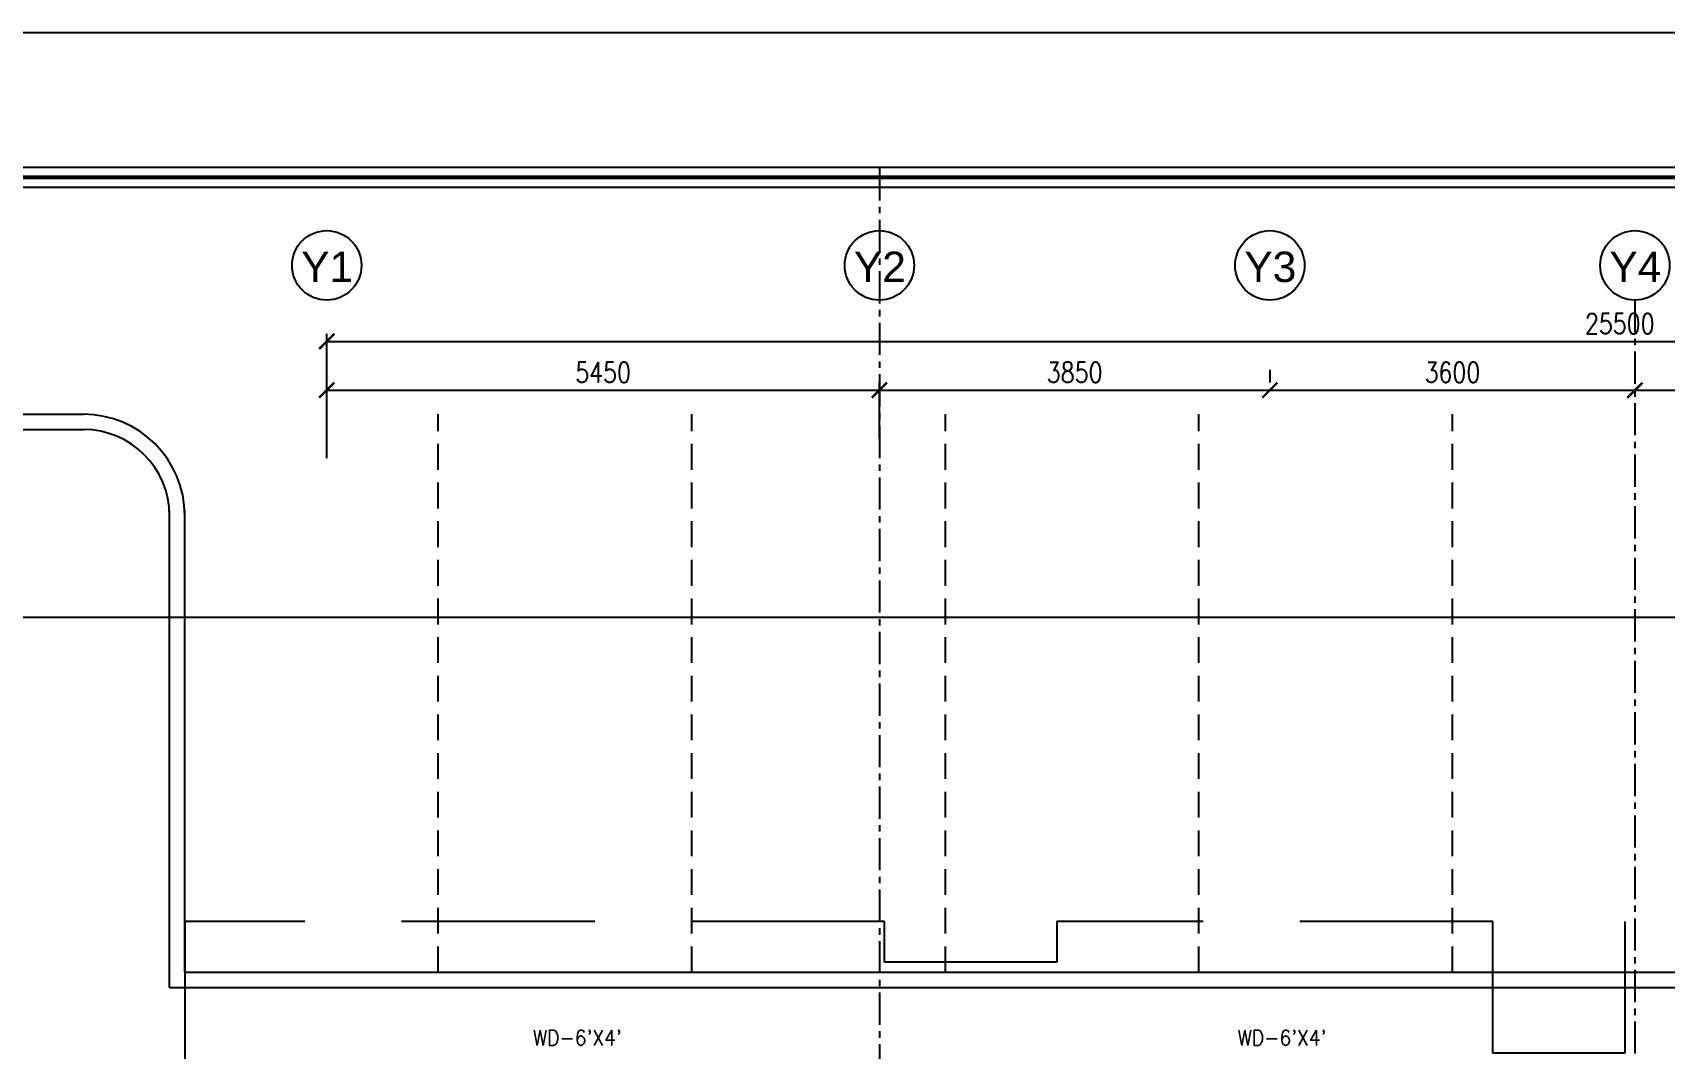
# Model space of a CAD drawing. Header units: millimetres. Extents: x -1288794 to 2153086, y -2701644 to -1428868.
# Drawn here: x 965109 to 981209, y -1473830 to -1463806 of the extents above; entities that cross this region are included whole.
import ezdxf
from ezdxf.enums import TextEntityAlignment as Align

# ---------------------------------------------------------------- set-up
doc = ezdxf.new("R2010")
doc.units = ezdxf.units.MM
doc.header["$LTSCALE"] = 100
doc.header["$PDMODE"] = 34
for name, pattern in [('CENTER', [50.8, 31.75, -6.35, 6.35, -6.35]), ('DASHED', [19.05, 12.7, -6.35]), ('DASHED2', [9.525, 6.35, -3.175])]:
    doc.linetypes.add(name, pattern=pattern)
for name, color, linetype in [('A-ANNO-DIMS', 1, 'Continuous'), ('A-ANNO-SYMB', 33, 'Continuous'), ('A-ANNO-TEXT', 8, 'Continuous'), ('A-AREA', 8, 'CENTER'), ('A-FLOR-OVHD', 4, 'DASHED2'), ('A-GRID', 253, 'CENTER'), ('L-WALK', 8, 'Continuous'), ('LOGO LINE', 7, 'Continuous'), ('LOGO1LINE', 7, 'Continuous')]:
    doc.layers.add(name, color=color, linetype=linetype)
doc.styles.add('ROMANS', font='romans.shx', dxfattribs={"width": 0.8})
doc.styles.add('SANSSERIF', font='sas_____.pfb')
doc.dimstyles.new('100 of DIM2', dxfattribs={"dimscale": 0, "dimtxt": 200, "dimasz": 150, "dimexe": 75, "dimexo": 200, "dimgap": 75, "dimtad": 1, "dimdec": 0, "dimrnd": 5, "dimzin": 0, "dimdsep": 46, "dimtxsty": 'ROMANS', "dimblk": 'ARCHTICK', "dimcen": 100, "dimclrd": 94, "dimclre": 94, "dimclrt": 2, "dimadec": 0, "dimazin": 0, "dimtfac": 1, "dimtdec": 0, "dimtofl": 0, "dimtmove": 2, "dimatfit": 3, "dimldrblk": 'OPEN90', "dimfxl": 75, "dimtolj": 1, "dimtzin": 0, "dimarcsym": 0})

# ---------------------------------------------------------------- blocks, each defined once
blk = doc.blocks.new('_ArchTick')
at = {"color": 0, "linetype": 'ByBlock', "const_width": 0.15}
blk.add_lwpolyline([(-0.5, -0.5), (0.5, 0.5)], dxfattribs=at)
blk = doc.blocks.new('*D318')
at = {"layer": 'A-ANNO-DIMS', "color": 94, "lineweight": -2, "ltscale": 3, "transparency": 16777216}
for p, q in [((977309, -1467131), (977309, -1467256)), ((980909, -1467131), (980909, -1467256)), ((977309, -1467331), (980909, -1467331))]:
    blk.add_line(p, q, dxfattribs=at)
at = {"layer": 'Defpoints', "color": 0, "ltscale": 3, "transparency": 16777216}
for p in [(977309, -1467331), (980909, -1467331), (980909, -1467331)]:
    blk.add_point(p, dxfattribs=at)
at = {"layer": 'A-ANNO-DIMS', "color": 94, "lineweight": -2, "ltscale": 3, "transparency": 16777216, "xscale": 150, "yscale": 150, "zscale": 150, "rotation": 180}
blk.add_blockref('_ArchTick', (977309, -1467331), dxfattribs=at)
at = {"layer": 'A-ANNO-DIMS', "color": 94, "lineweight": -2, "ltscale": 3, "transparency": 16777216, "xscale": 150, "yscale": 150, "zscale": 150}
blk.add_blockref('_ArchTick', (980909, -1467331), dxfattribs=at)
at = {"layer": 'A-ANNO-DIMS', "color": 2, "ltscale": 3, "transparency": 16777216, "insert": (979109, -1467156), "char_height": 200, "attachment_point": 5, "style": 'ROMANS'}
blk.add_mtext('\\A1;3600', dxfattribs=at)
blk = doc.blocks.new('_Open90')
at = {"color": 0, "linetype": 'ByBlock', "lineweight": -2}
for p, q in [((0, 0), (-1, 0)), ((-0.5, 0.5), (0, 0)), ((0, 0), (-0.5, -0.5))]:
    blk.add_line(p, q, dxfattribs=at)
blk = doc.blocks.new('*D320')
at = {"layer": 'A-ANNO-DIMS', "color": 94, "lineweight": -2, "ltscale": 3, "transparency": 16777216}
for p, q in [((968009, -1467807), (968009, -1467256)), ((968009, -1467331), (973459, -1467331)), ((973459, -1467807), (973459, -1467256))]:
    blk.add_line(p, q, dxfattribs=at)
at = {"layer": 'Defpoints', "color": 0, "ltscale": 3, "transparency": 16777216}
for p in [(973459, -1467331), (968009, -1468007), (973459, -1468007)]:
    blk.add_point(p, dxfattribs=at)
at = {"layer": 'A-ANNO-DIMS', "color": 94, "lineweight": -2, "ltscale": 3, "transparency": 16777216, "xscale": 150, "yscale": 150, "zscale": 150, "rotation": 180}
blk.add_blockref('_ArchTick', (968009, -1467331), dxfattribs=at)
at = {"layer": 'A-ANNO-DIMS', "color": 94, "lineweight": -2, "ltscale": 3, "transparency": 16777216, "xscale": 150, "yscale": 150, "zscale": 150}
blk.add_blockref('_ArchTick', (973459, -1467331), dxfattribs=at)
at = {"layer": 'A-ANNO-DIMS', "color": 2, "ltscale": 3, "transparency": 16777216, "insert": (970734, -1467156), "char_height": 200, "attachment_point": 5, "style": 'ROMANS'}
blk.add_mtext('\\A1;5450', dxfattribs=at)
blk = doc.blocks.new('*D321')
at = {"layer": 'A-ANNO-DIMS', "color": 94, "lineweight": -2, "ltscale": 3, "transparency": 16777216}
for p, q in [((977309, -1467131), (977309, -1467256)), ((973459, -1467807), (973459, -1467256)), ((973459, -1467331), (977309, -1467331))]:
    blk.add_line(p, q, dxfattribs=at)
at = {"layer": 'Defpoints', "color": 0, "ltscale": 3, "transparency": 16777216}
for p in [(977309, -1467331), (977309, -1467331), (973459, -1468007)]:
    blk.add_point(p, dxfattribs=at)
at = {"layer": 'A-ANNO-DIMS', "color": 94, "lineweight": -2, "ltscale": 3, "transparency": 16777216, "xscale": 150, "yscale": 150, "zscale": 150, "rotation": 180}
blk.add_blockref('_ArchTick', (973459, -1467331), dxfattribs=at)
at = {"layer": 'A-ANNO-DIMS', "color": 94, "lineweight": -2, "ltscale": 3, "transparency": 16777216, "xscale": 150, "yscale": 150, "zscale": 150}
blk.add_blockref('_ArchTick', (977309, -1467331), dxfattribs=at)
at = {"layer": 'A-ANNO-DIMS', "color": 2, "ltscale": 3, "transparency": 16777216, "insert": (975384, -1467156), "char_height": 200, "attachment_point": 5, "style": 'ROMANS'}
blk.add_mtext('\\A1;3850', dxfattribs=at)
blk = doc.blocks.new('*D322')
at = {"layer": 'A-ANNO-DIMS', "color": 94, "lineweight": -2, "ltscale": 3, "transparency": 16777216}
for p, q in [((980909, -1467131), (980909, -1467256)), ((985859, -1467131), (985859, -1467256)), ((980909, -1467331), (985859, -1467331))]:
    blk.add_line(p, q, dxfattribs=at)
at = {"layer": 'Defpoints', "color": 0, "ltscale": 3, "transparency": 16777216}
for p in [(980909, -1467331), (985859, -1467331), (985859, -1467331)]:
    blk.add_point(p, dxfattribs=at)
at = {"layer": 'A-ANNO-DIMS', "color": 94, "lineweight": -2, "ltscale": 3, "transparency": 16777216, "xscale": 150, "yscale": 150, "zscale": 150, "rotation": 180}
blk.add_blockref('_ArchTick', (980909, -1467331), dxfattribs=at)
at = {"layer": 'A-ANNO-DIMS', "color": 94, "lineweight": -2, "ltscale": 3, "transparency": 16777216, "xscale": 150, "yscale": 150, "zscale": 150}
blk.add_blockref('_ArchTick', (985859, -1467331), dxfattribs=at)
at = {"layer": 'A-ANNO-DIMS', "color": 2, "ltscale": 3, "transparency": 16777216, "insert": (983384, -1467156), "char_height": 200, "attachment_point": 5, "style": 'ROMANS'}
blk.add_mtext('\\A1;4950', dxfattribs=at)
blk = doc.blocks.new('*D323')
at = {"layer": 'A-ANNO-DIMS', "color": 94, "lineweight": -2, "ltscale": 3, "transparency": 16777216}
for p, q in [((968009, -1468002), (968009, -1466776)), ((968009, -1466851), (993509, -1466851)), ((993509, -1468002), (993509, -1466776))]:
    blk.add_line(p, q, dxfattribs=at)
at = {"layer": 'Defpoints', "color": 0, "ltscale": 3, "transparency": 16777216}
for p in [(993509, -1466851), (968009, -1468202), (993509, -1468202)]:
    blk.add_point(p, dxfattribs=at)
at = {"layer": 'A-ANNO-DIMS', "color": 94, "lineweight": -2, "ltscale": 3, "transparency": 16777216, "xscale": 150, "yscale": 150, "zscale": 150, "rotation": 180}
blk.add_blockref('_ArchTick', (968009, -1466851), dxfattribs=at)
at = {"layer": 'A-ANNO-DIMS', "color": 94, "lineweight": -2, "ltscale": 3, "transparency": 16777216, "xscale": 150, "yscale": 150, "zscale": 150}
blk.add_blockref('_ArchTick', (993509, -1466851), dxfattribs=at)
at = {"layer": 'A-ANNO-DIMS', "color": 2, "ltscale": 3, "transparency": 16777216, "insert": (980759, -1466676), "char_height": 200, "attachment_point": 5, "style": 'ROMANS'}
blk.add_mtext('\\A1;25500', dxfattribs=at)

msp = doc.modelspace()

# ---------------------------------------------------------------- linework, layer by layer
at = {"layer": 'A-ANNO-SYMB', "ltscale": 3}
for centre in [(968008.8, -1466100.5), (973458.8, -1466100.5), (977308.8, -1466100.5), (980908.8, -1466100.5)]:
    msp.add_circle(centre, 342.2, dxfattribs=at)
at = {"layer": 'A-AREA', "ltscale": 15}
msp.add_line((963608.8, -1469568.6), (995708.8, -1469568.6), dxfattribs=at)
at = {"layer": 'A-FLOR-OVHD', "ltscale": 3}
msp.add_lwpolyline([(989208.8, -1472568.6), (980808.8, -1472568.6), (980808.8, -1473868.6), (979508.8, -1473868.6), (979508.8, -1472568.6), (975208.8, -1472568.6), (975208.8, -1472968.6), (973508.8, -1472968.6), (973508.8, -1472568.6), (966608.8, -1472568.6), (966608.8, -1482218.6), (965608.8, -1482218.6), (965608.8, -1486718.6)], dxfattribs=at)
at = {"layer": 'A-GRID', "ltscale": 0.1}
for p, q in [((973458.8, -1465142.6), (973458.8, -1513277)), ((980908.8, -1466442.6), (980908.8, -1514577))]:
    msp.add_line(p, q, dxfattribs=at)
at = {"layer": 'L-WALK', "ltscale": 15}
for p, q in [((963194.6, -1467568.6), (965608.8, -1467568.6)), ((963194.6, -1467718.6), (965608.8, -1467718.6))]:
    msp.add_line(p, q, dxfattribs=at)
at = {"layer": 'L-WALK', "linetype": 'DASHED', "ltscale": 0.2}
for p, q in [((969108.8, -1473068.6), (969108.8, -1467568.6)), ((971608.8, -1473068.6), (971608.8, -1467568.6)), ((974108.8, -1473068.6), (974108.8, -1467568.6)), ((976608.8, -1473068.6), (976608.8, -1467568.6)), ((979108.8, -1473068.6), (979108.8, -1467568.6))]:
    msp.add_line(p, q, dxfattribs=at)
at = {"layer": 'L-WALK', "ltscale": 3}
for p, q in [((966458.8, -1473218.6), (966458.8, -1468517.4)), ((966608.8, -1473068.6), (966608.8, -1468517.4)), ((966608.8, -1473068.6), (989108.8, -1473068.6)), ((966458.8, -1473218.6), (989208.8, -1473218.6))]:
    msp.add_line(p, q, dxfattribs=at)
for radius in [1000, 850]:
    msp.add_arc((965608.8, -1468568.6), radius, 0, 90, dxfattribs=at)
at = {"layer": 'LOGO LINE'}
msp.add_lwpolyline([(1022145, -1519493.9), (943387, -1519493.9), (943387, -1463806.4), (1022145, -1463806.4)], close=True, dxfattribs=at)
at = {"layer": 'LOGO1LINE'}
for points in [[(1020819.1, -1518168), (944712.9, -1518168), (944712.9, -1465132.3), (1020819.1, -1465132.3)], [(1010510.4, -1517969.1), (944911.8, -1517969.1), (944911.8, -1465331.1), (1010510.4, -1465331.1)]]:
    msp.add_lwpolyline(points, close=True, dxfattribs=at)
at = {"layer": 'LOGO1LINE', "const_width": 39.8}
msp.add_lwpolyline([(1020719.7, -1518068.5), (944812.3, -1518068.5), (944812.3, -1465231.7), (1020719.7, -1465231.7)], close=True, dxfattribs=at)

# ---------------------------------------------------------------- texts
at = {"layer": 'A-ANNO-TEXT', "style": 'SANSSERIF'}
for s, p in [('Y1', (968013.4, -1466265)), ('Y2', (973463.4, -1466265)), ('Y3', (977313.4, -1466265)), ('Y4', (980913.4, -1466265))]:
    msp.add_text(s, height=300, dxfattribs=at).set_placement(p, align=Align.CENTER)
at = {"layer": 'A-ANNO-TEXT', "style": 'ROMANS', "width": 0.9}
for p in [(970043.9, -1473790.5), (976992.9, -1473790.5)]:
    msp.add_text("WD-6'X4'", height=150, dxfattribs=at).set_placement(p)

# ---------------------------------------------------------------- dimensions: what is measured, and where the dimension line sits
at = {"layer": 'A-ANNO-DIMS', "ltscale": 3}
for base, p1, p2, picture, middle in [((993508.8, -1466851.3), (968008.8, -1468201.9), (993508.8, -1468201.9), '*D323', (980758.8, -1466676.3)), ((973458.8, -1467331.4), (968008.8, -1468006.8), (973458.8, -1468006.8), '*D320', (970733.8, -1467156.4)), ((977308.8, -1467331.4), (973458.8, -1468006.8), (977308.8, -1467331.4), '*D321', (975383.8, -1467156.4)), ((980908.8, -1467331.4), (977308.8, -1467331.4), (980908.8, -1467331.4), '*D318', (979108.8, -1467156.4)), ((985858.8, -1467331.4), (980908.8, -1467331.4), (985858.8, -1467331.4), '*D322', (983383.8, -1467156.4))]:
    dim = msp.add_linear_dim(base=base, p1=p1, p2=p2, dimstyle='100 of DIM2', override={"dimscale": 1}, dxfattribs=at)
    dim.commit()
    dim.dimension.update_dxf_attribs({"geometry": picture, "text_midpoint": middle})

doc.saveas('drawing.dxf')
